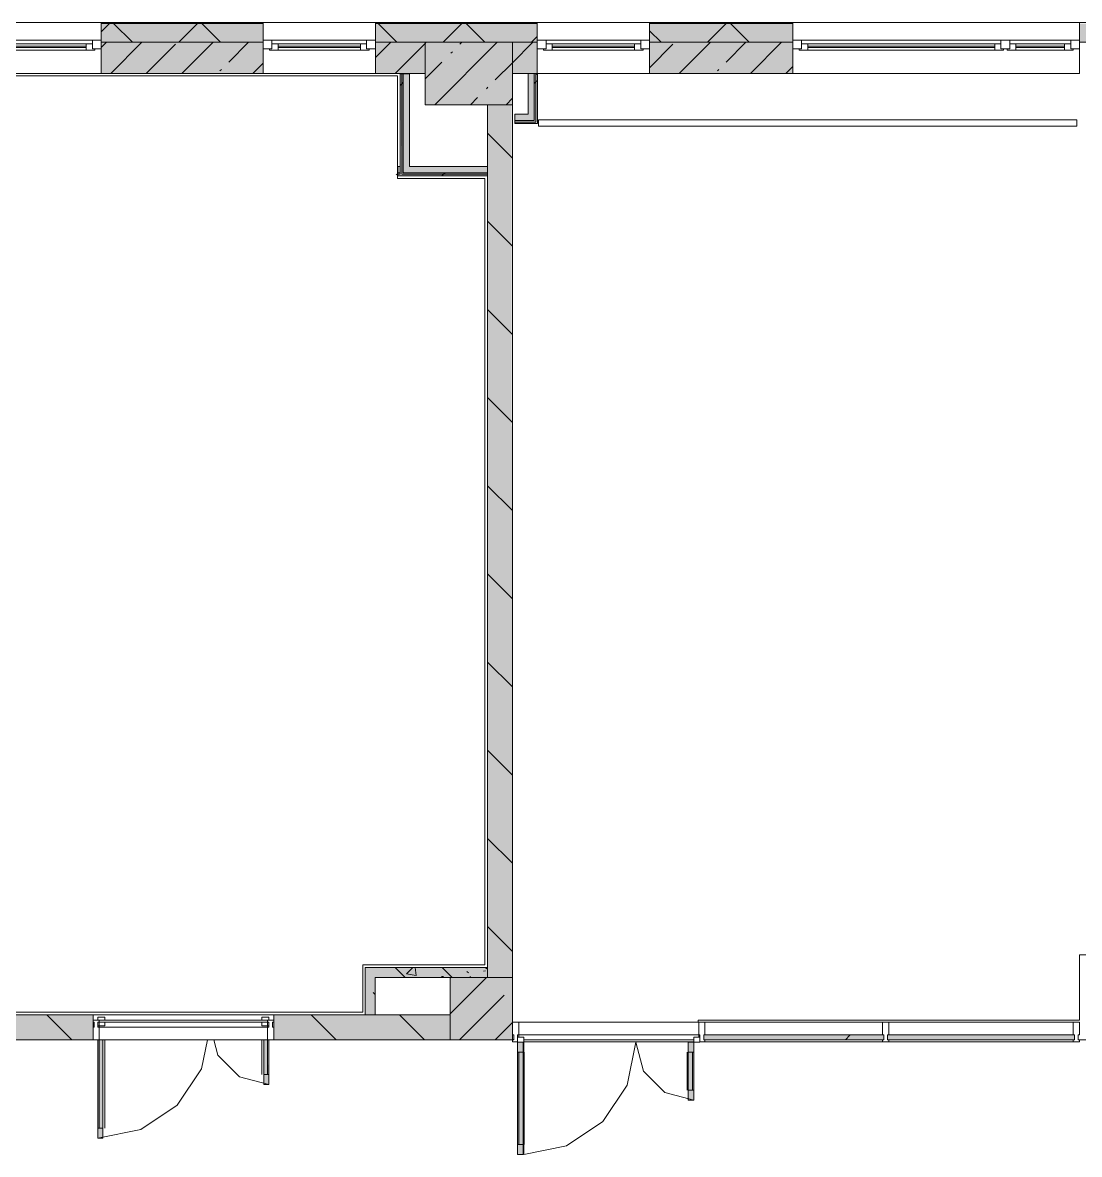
# Model space of a CAD drawing. Header units: millimetres. Extents: x -3817 to 677485, y -22715 to 103890.
# Drawn here: x 10564.6 to 10631.4, y -19505.6 to -19434.1 of the extents above; entities that cross this region are included whole.
import ezdxf

# ---------------------------------------------------------------- set-up
doc = ezdxf.new("R2010")
doc.units = ezdxf.units.MM
doc.layers.add('PDF _Геометрия', color=7, linetype='Continuous', true_color=0x1d1d1d)
doc.layers.add('PDF _Сплошная заливка', color=7, linetype='Continuous', true_color=0xffffff)

msp = doc.modelspace()

# ---------------------------------------------------------------- hatches: boundary and pattern name
at = {"layer": 'PDF _Сплошная заливка', "transparency": 33554559}
h = msp.add_hatch(color=256, dxfattribs=at)
h.paths.add_polyline_path([(10707.206, -19435.375), (10707.206, -19434.194), (10667.209, -19434.194), (10667.209, -19435.375), (10706.025, -19435.375)], flags=0)
h.paths.add_polyline_path([(10639.675, -19435.375), (10642.408, -19435.375), (10642.408, -19434.194), (10631.385, -19434.194), (10631.385, -19435.375), (10635.322, -19435.375)], flags=0)
h.paths.add_polyline_path([(10649.495, -19435.375), (10660.122, -19435.375), (10660.122, -19434.194), (10649.495, -19434.194)], flags=0)
h.paths.add_polyline_path([(10557.132, -19435.375), (10562.49, -19435.375), (10562.49, -19434.194), (10551.307, -19434.194), (10551.307, -19435.375)], flags=0)
h.paths.add_polyline_path([(10569.576, -19435.375), (10579.812, -19435.375), (10579.812, -19434.194), (10569.576, -19434.194), (10569.576, -19434.688)], flags=0)
h.paths.add_polyline_path([(10530.124, -19435.375), (10534.143, -19435.375), (10534.143, -19434.194), (10524.692, -19434.194), (10524.692, -19435.375)], flags=0)
h.paths.add_polyline_path([(10586.898, -19435.375), (10597.131, -19435.375), (10597.131, -19434.194), (10586.898, -19434.194), (10586.898, -19434.688)], flags=0)
h.paths.add_polyline_path([(10613.275, -19435.375), (10613.275, -19434.194), (10604.217, -19434.194), (10604.217, -19435.375)], flags=0)
h.paths.add_polyline_path([(10453.907, -19435.375), (10455.876, -19435.375), (10455.876, -19434.194), (10453.907, -19434.194), (10453.907, -19434.688)], flags=0)
h.paths.add_polyline_path([(10517.606, -19435.375), (10517.606, -19434.194), (10481.859, -19434.194), (10481.859, -19435.375), (10515.517, -19435.375)], flags=0)
h = msp.add_hatch(color=256, dxfattribs=at)
h.paths.add_polyline_path([(10639.675, -19437.343), (10642.408, -19437.343), (10642.408, -19435.375), (10635.322, -19435.375), (10635.322, -19437.343), (10636.897, -19437.343)], flags=0)
h.paths.add_polyline_path([(10675.553, -19437.343), (10675.553, -19435.375), (10672.719, -19435.375), (10672.719, -19437.343)], flags=0)
h.paths.add_polyline_path([(10649.495, -19437.343), (10660.122, -19437.343), (10660.122, -19435.375), (10649.495, -19435.375)], flags=0)
h.paths.add_polyline_path([(10573.944, -19437.343), (10579.812, -19437.343), (10579.812, -19435.375), (10569.576, -19435.375), (10569.576, -19437.343)], flags=0)
h.paths.add_polyline_path([(10588.551, -19437.343), (10590.044, -19437.343), (10590.044, -19435.375), (10586.898, -19435.375), (10586.898, -19437.343)], flags=0)
h.paths.add_polyline_path([(10557.132, -19437.343), (10562.49, -19437.343), (10562.49, -19435.375), (10557.132, -19435.375), (10557.132, -19436.318)], flags=0)
h.paths.add_polyline_path([(10595.556, -19437.343), (10597.131, -19437.343), (10597.131, -19435.375), (10595.556, -19435.375), (10595.556, -19436.359)], flags=0)
h.paths.add_polyline_path([(10604.217, -19437.343), (10613.275, -19437.343), (10613.275, -19435.375), (10604.217, -19435.375)], flags=0)
h.paths.add_polyline_path([(10517.016, -19437.343), (10517.606, -19437.343), (10517.606, -19435.375), (10514.85, -19435.375), (10514.85, -19437.343), (10515.517, -19437.343)], flags=0)
h.paths.add_polyline_path([(10534.143, -19437.343), (10534.143, -19435.375), (10524.692, -19435.375), (10524.692, -19437.343), (10530.124, -19437.343)], flags=0)
for points in [[(10597.036, -19440.41), (10596.937, -19440.312), (10595.721, -19440.312), (10595.721, -19440.41), (10595.854, -19440.41)], [(10597.134, -19440.509), (10597.036, -19440.41), (10595.721, -19440.41), (10595.721, -19440.509), (10595.854, -19440.509)], [(10586.265, -19496.79), (10586.895, -19496.79), (10586.895, -19493.798), (10586.265, -19493.798), (10586.265, -19496.321)], [(10619.024, -19498.365), (10619.024, -19498.05), (10607.646, -19498.05), (10607.646, -19498.365), (10617.765, -19498.365)], [(10631.063, -19498.365), (10631.063, -19498.05), (10619.26, -19498.05), (10619.26, -19498.365), (10625.068, -19498.365)]]:
    msp.add_hatch(color=256, dxfattribs=at).paths.add_polyline_path(points)
at = {"layer": 'PDF _Сплошная заливка', "true_color": 0xe7e7e7, "transparency": 33554559}
h = msp.add_hatch(color=254, dxfattribs=at)
h.paths.add_polyline_path([(10588.312, -19443.611), (10588.47, -19443.611), (10588.47, -19443.217), (10588.312, -19443.217), (10588.312, -19443.492)], flags=0)
h.paths.add_polyline_path([(10593.981, -19443.611), (10593.981, -19443.217), (10588.666, -19443.217), (10588.666, -19443.611)], flags=0)
at = {"layer": 'PDF _Сплошная заливка', "transparency": 33554559}
h = msp.add_hatch(color=256, dxfattribs=at)
h.paths.add_polyline_path([(10588.551, -19498.365), (10591.619, -19498.365), (10591.619, -19496.79), (10580.476, -19496.79), (10580.476, -19498.365), (10581.248, -19498.365)], flags=0)
h.paths.add_polyline_path([(10569.059, -19498.365), (10569.059, -19496.79), (10556.187, -19496.79), (10556.187, -19498.365), (10559.338, -19498.365)], flags=0)
at = {"layer": 'PDF _Сплошная заливка', "true_color": 0xe2e2e2, "transparency": 33554559}
for points in [[(10579.846, -19501.199), (10580.161, -19501.199), (10580.082, -19498.365), (10579.846, -19498.365), (10579.846, -19500.723)], [(10606.662, -19502.184), (10607.016, -19502.184), (10607.016, -19498.522), (10606.662, -19498.522), (10606.662, -19498.806)]]:
    msp.add_hatch(color=254, dxfattribs=at).paths.add_polyline_path(points)

# ---------------------------------------------------------------- linework, layer by layer
at = {"layer": 'PDF _Геометрия', "color": 7, "lineweight": 9}
for points in [[(10569.576, -19434.131), (10562.49, -19434.131), (10562.49, -19435.375), (10562.49, -19437.343), (10569.576, -19437.343), (10569.576, -19435.375), (10569.576, -19434.131), (10579.812, -19434.131), (10579.812, -19435.375), (10569.576, -19435.375)], [(10586.898, -19434.131), (10579.812, -19434.131), (10579.812, -19435.375), (10579.812, -19437.343), (10586.898, -19437.343), (10586.898, -19435.375)], [(10562.884, -19435.863), (10569.183, -19435.863), (10569.183, -19435.784), (10569.025, -19435.784), (10569.025, -19435.469), (10563.041, -19435.469), (10563.041, -19435.784), (10562.884, -19435.784)], [(10569.576, -19435.233), (10569.576, -19435.784), (10569.025, -19435.784), (10569.025, -19435.233)], [(10569.576, -19435.375), (10569.576, -19437.343), (10579.812, -19437.343), (10579.812, -19435.375)], [(10580.363, -19435.233), (10580.363, -19435.784), (10579.812, -19435.784), (10579.812, -19435.233)], [(10580.206, -19435.863), (10586.505, -19435.863), (10586.505, -19435.784), (10586.347, -19435.784), (10586.347, -19435.469), (10580.363, -19435.469), (10580.363, -19435.784), (10580.206, -19435.784)], [(10586.898, -19435.233), (10586.898, -19435.784), (10586.347, -19435.784), (10586.347, -19435.233)], [(10595.556, -19435.375), (10590.044, -19435.375), (10590.044, -19439.312), (10595.556, -19439.312)], [(10597.682, -19435.233), (10597.682, -19435.784), (10597.131, -19435.784), (10597.131, -19435.233)], [(10597.524, -19435.863), (10603.823, -19435.863), (10603.823, -19435.784), (10603.666, -19435.784), (10603.666, -19435.469), (10597.682, -19435.469), (10597.682, -19435.784), (10597.524, -19435.784)], [(10604.217, -19435.233), (10604.217, -19435.784), (10603.666, -19435.784), (10603.666, -19435.233)], [(10604.217, -19435.375), (10604.217, -19437.343), (10613.275, -19437.343), (10613.275, -19435.375)], [(10613.827, -19435.233), (10613.827, -19435.784), (10613.275, -19435.784), (10613.275, -19435.233)], [(10613.669, -19435.863), (10626.582, -19435.863), (10626.582, -19435.784), (10626.425, -19435.784), (10626.425, -19435.469), (10613.827, -19435.469), (10613.827, -19435.784), (10613.669, -19435.784)], [(10626.976, -19435.233), (10626.976, -19435.784), (10626.425, -19435.784), (10626.425, -19435.233)], [(10626.818, -19435.863), (10630.991, -19435.863), (10630.991, -19435.784), (10630.834, -19435.784), (10630.834, -19435.469), (10626.976, -19435.469), (10626.976, -19435.784), (10626.818, -19435.784)], [(10631.385, -19435.233), (10631.385, -19435.784), (10630.834, -19435.784), (10630.834, -19435.233)], [(10626.976, -19435.784), (10626.425, -19435.784)], [(10588.47, -19443.217), (10588.312, -19443.217), (10588.312, -19443.808), (10593.981, -19443.808), (10593.981, -19443.217), (10589.06, -19443.217), (10589.06, -19437.371), (10588.47, -19437.371)], [(10597.213, -19440.666), (10597.213, -19440.272)], [(10595.556, -19498.365), (10595.556, -19494.428), (10593.981, -19494.428), (10591.619, -19494.428), (10591.619, -19496.79), (10591.619, -19498.365)], [(10556.187, -19498.365), (10569.059, -19498.365), (10569.059, -19496.79), (10556.187, -19496.79)], [(10591.619, -19496.79), (10580.476, -19496.79), (10580.476, -19498.365), (10591.619, -19498.365)], [(10569.374, -19497.263), (10569.452, -19497.263), (10569.452, -19497.129), (10569.059, -19497.129), (10569.059, -19497.263), (10569.137, -19497.263), (10569.137, -19497.578), (10569.059, -19497.578), (10569.059, -19498.365), (10569.452, -19498.365), (10569.452, -19497.578), (10569.374, -19497.578)], [(10569.452, -19497.129), (10580.082, -19497.129)], [(10569.452, -19497.578), (10580.082, -19497.578)], [(10580.397, -19497.578), (10580.397, -19497.263), (10580.476, -19497.263), (10580.476, -19497.129), (10580.082, -19497.129), (10580.082, -19497.263), (10580.161, -19497.263), (10580.161, -19497.578), (10580.082, -19497.578), (10580.082, -19498.365), (10580.476, -19498.365), (10580.476, -19497.578)], [(10618.945, -19498.05), (10607.725, -19498.05), (10607.725, -19497.263), (10618.945, -19497.263)], [(10619.024, -19498.05), (10619.024, -19498.365), (10618.945, -19498.365), (10618.945, -19498.499), (10619.339, -19498.499), (10619.339, -19498.365), (10619.26, -19498.365), (10619.26, -19498.05), (10619.339, -19498.05), (10619.339, -19497.263), (10618.945, -19497.263), (10618.945, -19498.05)], [(10630.984, -19498.05), (10619.339, -19498.05), (10619.339, -19497.263), (10630.984, -19497.263)], [(10631.063, -19498.365), (10630.984, -19498.365), (10630.984, -19498.499), (10631.378, -19498.499), (10631.378, -19498.365), (10631.299, -19498.365), (10631.299, -19498.05), (10631.378, -19498.05), (10631.378, -19497.263), (10630.984, -19497.263), (10630.984, -19498.05), (10631.063, -19498.05)], [(10569.689, -19498.365), (10579.846, -19498.365)], [(10619.024, -19498.05), (10607.646, -19498.05), (10607.646, -19498.365), (10619.024, -19498.365)], [(10631.063, -19498.05), (10619.26, -19498.05), (10619.26, -19498.365), (10631.063, -19498.365)], [(10607.016, -19498.499), (10596.269, -19498.499)], [(10618.945, -19498.499), (10607.725, -19498.499)], [(10630.984, -19498.499), (10619.339, -19498.499)]]:
    msp.add_lwpolyline(points, close=True, dxfattribs=at)
for points in [[(10579.812, -19434.17), (10569.576, -19434.17)], [(10569.576, -19434.718), (10570.1, -19434.194)], [(10579.812, -19434.194), (10569.576, -19434.194)], [(10571.545, -19435.375), (10570.364, -19434.194)], [(10574.487, -19435.375), (10575.668, -19434.194)], [(10577.113, -19435.375), (10575.932, -19434.194)], [(10593.981, -19439.312), (10593.981, -19493.798), (10586.895, -19493.798), (10586.265, -19493.798), (10586.265, -19496.79), (10586.895, -19496.79), (10586.895, -19494.428), (10593.981, -19494.428), (10595.556, -19494.428), (10595.556, -19437.343), (10596.544, -19437.343), (10596.544, -19439.918), (10595.721, -19439.918), (10595.721, -19440.509), (10597.134, -19440.509), (10597.134, -19440.41), (10597.134, -19439.918), (10597.134, -19437.343), (10597.131, -19437.343), (10597.131, -19435.375), (10597.131, -19437.343), (10604.217, -19437.343), (10604.217, -19435.375), (10604.217, -19434.131), (10613.275, -19434.131), (10613.275, -19435.375), (10604.217, -19435.375), (10604.217, -19434.131), (10597.131, -19434.131), (10597.131, -19435.375), (10586.898, -19435.375), (10586.898, -19434.131), (10597.131, -19434.131), (10597.131, -19435.375), (10586.898, -19435.375), (10586.898, -19437.343), (10590.044, -19437.343)], [(10597.131, -19434.17), (10586.898, -19434.17)], [(10597.131, -19434.194), (10586.898, -19434.194)], [(10588.248, -19435.375), (10587.067, -19434.194)], [(10591.19, -19435.375), (10592.371, -19434.194)], [(10593.816, -19435.375), (10592.635, -19434.194)], [(10613.275, -19434.17), (10604.217, -19434.17)], [(10613.275, -19434.194), (10604.217, -19434.194)], [(10604.951, -19435.375), (10604.217, -19434.641)], [(10607.892, -19435.375), (10609.073, -19434.194)], [(10610.518, -19435.375), (10609.337, -19434.194)], [(10636.306, -19440.5), (10636.798, -19440.5), (10636.897, -19440.5), (10636.897, -19437.343), (10642.408, -19437.343), (10642.408, -19435.375), (10631.385, -19435.375), (10631.385, -19437.343), (10631.385, -19435.375), (10631.385, -19434.131), (10642.408, -19434.131), (10642.408, -19435.375), (10631.385, -19435.375), (10631.385, -19434.131), (10613.275, -19434.131), (10613.275, -19435.375), (10613.275, -19437.343), (10631.385, -19437.343)], [(10569.576, -19435.233), (10562.49, -19435.233)], [(10568.631, -19435.863), (10568.631, -19435.469)], [(10569.576, -19435.705), (10569.906, -19435.375)], [(10570.182, -19437.343), (10572.151, -19435.375)], [(10572.427, -19437.343), (10574.272, -19435.499)], [(10574.672, -19437.343), (10576.641, -19435.375)], [(10577.639, -19436.622), (10578.886, -19435.375)], [(10586.898, -19435.233), (10579.812, -19435.233)], [(10580.757, -19435.863), (10580.757, -19435.469)], [(10585.954, -19435.863), (10585.954, -19435.469)], [(10586.898, -19436.342), (10587.866, -19435.375)], [(10588.142, -19437.343), (10590.044, -19435.441), (10590.111, -19435.375)], [(10590.664, -19439.312), (10594.601, -19435.375)], [(10592.232, -19435.499), (10592.356, -19435.375)], [(10594.477, -19437.744), (10595.556, -19436.665), (10596.846, -19435.375)], [(10596.757, -19435.375), (10597.131, -19435.001)], [(10604.217, -19435.233), (10597.131, -19435.233)], [(10598.076, -19435.863), (10598.076, -19435.469)], [(10603.272, -19435.863), (10603.272, -19435.469)], [(10604.217, -19436.983), (10605.701, -19435.499)], [(10606.102, -19437.343), (10608.071, -19435.375)], [(10609.069, -19436.622), (10610.316, -19435.375)], [(10610.592, -19437.343), (10612.561, -19435.375)], [(10631.385, -19435.233), (10613.275, -19435.233)], [(10613.827, -19435.233), (10630.834, -19435.233)], [(10614.22, -19435.863), (10614.22, -19435.469)], [(10626.031, -19435.863), (10626.031, -19435.469)], [(10627.369, -19435.863), (10627.369, -19435.469)], [(10630.44, -19435.863), (10630.44, -19435.469)], [(10569.183, -19435.863), (10562.884, -19435.863)], [(10563.435, -19435.627), (10568.631, -19435.627)], [(10568.631, -19435.706), (10563.435, -19435.706)], [(10569.025, -19435.784), (10569.576, -19435.784)], [(10579.812, -19435.784), (10580.363, -19435.784)], [(10586.505, -19435.863), (10580.206, -19435.863)], [(10580.757, -19435.627), (10585.954, -19435.627)], [(10585.954, -19435.706), (10580.757, -19435.706)], [(10586.347, -19435.784), (10586.898, -19435.784)], [(10591.67, -19436.06), (10591.764, -19435.967)], [(10597.131, -19435.784), (10597.682, -19435.784)], [(10603.823, -19435.863), (10597.524, -19435.863)], [(10598.076, -19435.627), (10603.272, -19435.627)], [(10603.272, -19435.706), (10598.076, -19435.706)], [(10603.666, -19435.784), (10604.217, -19435.784)], [(10613.275, -19435.784), (10613.827, -19435.784)], [(10626.582, -19435.863), (10613.669, -19435.863)], [(10614.22, -19435.627), (10626.031, -19435.627)], [(10626.031, -19435.706), (10614.22, -19435.706)], [(10630.991, -19435.863), (10626.818, -19435.863)], [(10627.369, -19435.627), (10630.44, -19435.627)], [(10630.44, -19435.706), (10627.369, -19435.706)], [(10630.834, -19435.784), (10631.385, -19435.784)], [(10579.162, -19437.343), (10579.812, -19436.694)], [(10590.044, -19437.686), (10591.109, -19436.622)], [(10612.837, -19437.343), (10613.275, -19436.905)], [(10577.078, -19437.183), (10577.171, -19437.089)], [(10593.981, -19443.709), (10588.568, -19443.709), (10588.568, -19443.611), (10588.568, -19443.217), (10588.568, -19437.371)], [(10593.981, -19443.611), (10588.666, -19443.611), (10588.666, -19443.217), (10588.666, -19437.371)], [(10595.721, -19440.312), (10596.937, -19440.312), (10596.937, -19439.918), (10596.937, -19437.343), (10596.544, -19437.343)], [(10596.937, -19437.343), (10597.036, -19437.343), (10597.036, -19439.918), (10597.036, -19440.312), (10597.036, -19440.41), (10595.721, -19440.41)], [(10597.03, -19437.436), (10597.131, -19437.335)], [(10597.131, -19437.343), (10597.036, -19437.343)], [(10608.508, -19437.183), (10608.601, -19437.089)], [(10588.47, -19438.095), (10588.568, -19437.997), (10588.666, -19437.898)], [(10593.915, -19438.305), (10594.009, -19438.212)], [(10596.937, -19437.979), (10597.036, -19437.88), (10597.134, -19437.782)], [(10592.909, -19439.312), (10593.354, -19438.867)], [(10595.154, -19439.312), (10595.556, -19438.91)], [(10597.213, -19440.272), (10631.22, -19440.272), (10597.213, -19440.272)], [(10631.22, -19440.272), (10631.22, -19440.666), (10631.22, -19440.272)], [(10595.556, -19442.683), (10593.981, -19441.108)], [(10597.213, -19440.666), (10631.22, -19440.666), (10597.213, -19440.666)], [(10588.47, -19443.611), (10588.47, -19443.217)], [(10588.33, -19443.808), (10588.272, -19443.75), (10588.222, -19443.701)], [(10588.312, -19443.611), (10588.47, -19443.611), (10588.47, -19443.709), (10588.312, -19443.709)], [(10591.108, -19443.808), (10591.207, -19443.709), (10591.305, -19443.611)], [(10595.556, -19448.25), (10593.981, -19446.676)], [(10595.556, -19453.818), (10593.981, -19452.243)], [(10595.556, -19459.386), (10593.981, -19457.811)], [(10595.556, -19464.953), (10593.981, -19463.378)], [(10595.556, -19470.521), (10593.981, -19468.946)], [(10595.556, -19476.088), (10593.981, -19474.514)], [(10595.556, -19481.656), (10593.981, -19480.081)], [(10595.556, -19487.223), (10593.981, -19485.649)], [(10595.556, -19492.791), (10593.981, -19491.216)], [(10593.981, -19494.428), (10593.981, -19493.798)], [(10591.619, -19496.726), (10593.917, -19494.428)], [(10591.619, -19494.481), (10591.672, -19494.428)], [(10592.232, -19498.359), (10595.038, -19495.552)], [(10567.724, -19498.365), (10566.15, -19496.79)], [(10569.059, -19497.578), (10569.059, -19496.79), (10580.476, -19496.79), (10580.476, -19497.578)], [(10584.427, -19498.365), (10582.852, -19496.79)], [(10589.995, -19498.365), (10588.42, -19496.79)], [(10580.082, -19497.499), (10580.082, -19497.263), (10580.082, -19497.129), (10580.082, -19497.263), (10580.082, -19497.578), (10580.082, -19498.365), (10569.452, -19498.365), (10569.452, -19497.578), (10569.452, -19497.263), (10569.452, -19497.129), (10569.452, -19497.263), (10569.452, -19497.499)], [(10569.452, -19497.263), (10580.082, -19497.263), (10569.452, -19497.263)], [(10594.47, -19498.365), (10595.556, -19497.279)], [(10595.875, -19498.365), (10595.875, -19498.05), (10595.954, -19498.05), (10595.954, -19497.263), (10595.56, -19497.263), (10595.56, -19498.05), (10595.639, -19498.05), (10595.639, -19498.365), (10595.56, -19498.365), (10595.56, -19498.499), (10595.854, -19498.499)], [(10607.331, -19497.263), (10595.954, -19497.263), (10607.331, -19497.263), (10607.331, -19498.05), (10607.331, -19498.207), (10607.331, -19498.05), (10595.954, -19498.05), (10607.331, -19498.05)], [(10595.954, -19498.05), (10595.954, -19498.207), (10595.954, -19498.05), (10595.954, -19497.263)], [(10607.41, -19498.499), (10607.725, -19498.499), (10607.725, -19498.365), (10607.646, -19498.365), (10607.646, -19498.05), (10607.725, -19498.05), (10607.725, -19497.263), (10607.331, -19497.263), (10607.331, -19498.05), (10607.41, -19498.05), (10607.41, -19498.365)], [(10607.725, -19497.263), (10618.945, -19497.263)], [(10619.339, -19497.263), (10630.984, -19497.263)], [(10569.374, -19498.365), (10569.059, -19498.365)], [(10580.476, -19498.365), (10580.161, -19498.365)], [(10607.016, -19498.365), (10596.269, -19498.365), (10607.016, -19498.365)], [(10607.725, -19498.365), (10607.725, -19498.499), (10607.725, -19498.365), (10618.945, -19498.365)], [(10616.606, -19498.365), (10616.881, -19498.089)], [(10618.945, -19498.365), (10618.945, -19498.499), (10618.945, -19498.365)], [(10619.339, -19498.365), (10619.339, -19498.499), (10619.339, -19498.365), (10630.984, -19498.365)], [(10630.984, -19498.365), (10630.984, -19498.499), (10630.984, -19498.365)]]:
    msp.add_lwpolyline(points, dxfattribs=at)
at = {"layer": 'PDF _Геометрия', "color": 253, "lineweight": 9, "true_color": 0xaaaaaa}
for points in [[(10556.345, -19496.633), (10586.1, -19496.633), (10586.1, -19493.633), (10593.816, -19493.633), (10593.816, -19443.973), (10588.304, -19443.973), (10588.304, -19437.501), (10572.557, -19437.501), (10557.132, -19437.501), (10572.557, -19437.501), (10588.304, -19437.501), (10588.304, -19443.973), (10593.816, -19443.973), (10593.816, -19493.633), (10586.1, -19493.633), (10586.1, -19496.633), (10556.345, -19496.633)], [(10588.551, -19437.343), (10559.338, -19437.343)], [(10595.556, -19437.343), (10595.556, -19498.361), (10595.642, -19498.361), (10595.556, -19498.361)], [(10596.544, -19437.343), (10595.854, -19437.343)], [(10631.385, -19437.343), (10597.131, -19437.343)], [(10631.382, -19497.129), (10607.288, -19497.129), (10607.288, -19497.263), (10607.288, -19497.129), (10631.382, -19497.129), (10631.382, -19493.011), (10644.613, -19493.011), (10644.613, -19496.79), (10656.814, -19496.79), (10656.814, -19497.578)], [(10569.374, -19497.129), (10569.374, -19496.948), (10569.807, -19496.948), (10569.807, -19497.129)], [(10580.161, -19497.129), (10580.161, -19496.948), (10579.728, -19496.948), (10579.728, -19497.129)], [(10569.807, -19497.263), (10569.807, -19497.499), (10569.374, -19497.499), (10569.374, -19497.263)], [(10579.728, -19497.263), (10579.728, -19497.499), (10580.161, -19497.499), (10580.161, -19497.263)], [(10569.689, -19498.365), (10569.689, -19504.585), (10569.374, -19504.585), (10569.374, -19498.365), (10569.374, -19504.585), (10569.374, -19498.365), (10552.172, -19498.365)], [(10579.846, -19498.365), (10569.689, -19498.365), (10569.689, -19504.585), (10569.374, -19504.585), (10572.085, -19504.046), (10574.384, -19502.51), (10575.92, -19500.211), (10576.288, -19498.365)], [(10569.452, -19503.955), (10569.452, -19498.365)], [(10569.799, -19503.955), (10569.799, -19498.365)], [(10595.639, -19498.365), (10580.161, -19498.365), (10580.161, -19501.199), (10579.846, -19501.199), (10579.846, -19498.365), (10579.846, -19501.199), (10580.161, -19501.199), (10580.161, -19498.365), (10580.161, -19501.199), (10578.31, -19500.704), (10576.956, -19499.349), (10576.692, -19498.365)], [(10579.735, -19500.57), (10579.735, -19498.365)], [(10580.082, -19500.57), (10580.082, -19498.365)], [(10595.875, -19498.207), (10596.269, -19498.207), (10596.269, -19498.365)], [(10607.016, -19498.365), (10607.016, -19498.207), (10607.41, -19498.207)], [(10656.814, -19498.365), (10657.126, -19498.365), (10631.299, -19498.365)], [(10607.41, -19498.522), (10607.016, -19498.522), (10607.016, -19502.184), (10605.186, -19501.693), (10603.845, -19500.353), (10603.355, -19498.522), (10602.816, -19501.234), (10601.279, -19503.533), (10598.98, -19505.069), (10596.269, -19505.609), (10596.269, -19498.522), (10595.875, -19498.522)], [(10595.875, -19499.152), (10596.229, -19499.152)], [(10595.954, -19504.979), (10595.954, -19499.152)], [(10596.3, -19504.979), (10596.3, -19499.152)], [(10606.591, -19501.554), (10606.591, -19499.152)], [(10607.016, -19499.152), (10606.662, -19499.152)], [(10606.938, -19501.554), (10606.938, -19499.152)], [(10580.161, -19500.57), (10579.846, -19500.57)], [(10607.016, -19501.554), (10606.662, -19501.554)], [(10569.374, -19503.955), (10569.689, -19503.955)], [(10595.875, -19504.979), (10596.229, -19504.979)]]:
    msp.add_lwpolyline(points, dxfattribs=at)
at = {"layer": 'PDF _Геометрия', "color": 8, "lineweight": 9, "true_color": 0x787878}
for points in [[(10588.776, -19494.428), (10588.146, -19493.798)], [(10589.482, -19494.308), (10588.86, -19494.211), (10589.256, -19493.798)], [(10589.482, -19494.309), (10589.423, -19493.798)], [(10591.748, -19494.428), (10591.118, -19493.798)], [(10592.684, -19494.063), (10592.782, -19494.152)], [(10593.726, -19494.036), (10593.857, -19494.019)], [(10593.826, -19493.798), (10593.981, -19493.903)], [(10591.075, -19494.385), (10591.206, -19494.368)], [(10592.861, -19494.428), (10592.917, -19494.385)], [(10586.895, -19495.515), (10586.759, -19495.378)]]:
    msp.add_lwpolyline(points, dxfattribs=at)
at = {"layer": 'PDF _Геометрия', "color": 253, "lineweight": 9, "true_color": 0xaaaaaa}
for points in [[(10569.374, -19497.499), (10569.689, -19497.499)], [(10579.846, -19497.499), (10580.161, -19497.499)], [(10595.875, -19498.207), (10596.269, -19498.207), (10596.269, -19498.365), (10596.269, -19498.207)], [(10595.875, -19498.522), (10596.269, -19498.522), (10596.269, -19498.207), (10595.875, -19498.207)], [(10607.016, -19498.365), (10607.016, -19498.207), (10607.41, -19498.207), (10607.016, -19498.207)], [(10607.016, -19498.522), (10607.41, -19498.522), (10607.41, -19498.207), (10607.016, -19498.207)], [(10596.229, -19498.522), (10595.875, -19498.522), (10595.875, -19505.609), (10596.229, -19505.609), (10596.229, -19498.522), (10595.875, -19498.522), (10595.875, -19505.609), (10596.229, -19505.609)], [(10596.269, -19498.522), (10595.875, -19498.522)], [(10606.662, -19498.522), (10607.016, -19498.522), (10607.016, -19502.184), (10606.662, -19502.184), (10606.662, -19498.522), (10606.662, -19502.184), (10607.016, -19502.184), (10607.016, -19498.522)], [(10607.41, -19498.522), (10607.016, -19498.522)]]:
    msp.add_lwpolyline(points, close=True, dxfattribs=at)
at = {"layer": 'PDF _Сплошная заливка', "lineweight": 60, "transparency": 33554559}
for points in [[(10595.556, -19439.312), (10595.556, -19435.375), (10590.044, -19439.312), (10590.044, -19435.375)], [(10588.568, -19443.611), (10588.551, -19437.371), (10588.551, -19443.611), (10588.47, -19437.371)], [(10588.666, -19443.611), (10588.666, -19437.371), (10588.568, -19443.611), (10588.568, -19437.371)], [(10597.036, -19440.312), (10597.036, -19437.343), (10596.937, -19440.312), (10596.937, -19437.343)], [(10597.134, -19440.41), (10597.131, -19437.343), (10597.036, -19440.312), (10597.036, -19437.343)], [(10595.556, -19494.428), (10595.501, -19439.312), (10593.981, -19494.428), (10593.981, -19439.312)], [(10588.312, -19443.808), (10593.981, -19443.808), (10588.551, -19443.716), (10593.981, -19443.709)], [(10588.568, -19443.709), (10593.981, -19443.709), (10588.666, -19443.611), (10593.981, -19443.611)], [(10593.981, -19494.428), (10593.981, -19493.798), (10586.895, -19494.428), (10586.895, -19493.798)], [(10595.556, -19498.365), (10595.556, -19494.428), (10591.619, -19498.365), (10591.619, -19494.428)]]:
    msp.add_solid(points, dxfattribs=at)
at = {"layer": 'PDF _Сплошная заливка', "color": 254, "lineweight": 60, "true_color": 0xe7e7e7, "transparency": 33554559}
for points in [[(10589.06, -19443.217), (10589.06, -19437.371), (10588.666, -19443.217), (10588.666, -19437.371)], [(10596.937, -19439.918), (10596.937, -19437.343), (10596.544, -19439.918), (10596.544, -19437.343)], [(10595.721, -19440.312), (10596.937, -19440.312), (10595.721, -19439.918), (10596.937, -19439.918)]]:
    msp.add_solid(points, dxfattribs=at)
at = {"layer": 'PDF _Сплошная заливка', "color": 254, "lineweight": 60, "true_color": 0xe2e2e2, "transparency": 33554559}
for points in [[(10569.374, -19504.585), (10569.689, -19504.585), (10569.374, -19498.365), (10569.689, -19498.365)], [(10596.229, -19505.609), (10596.229, -19498.522), (10595.875, -19505.609), (10595.875, -19498.522)]]:
    msp.add_solid(points, dxfattribs=at)

doc.saveas('drawing.dxf')
